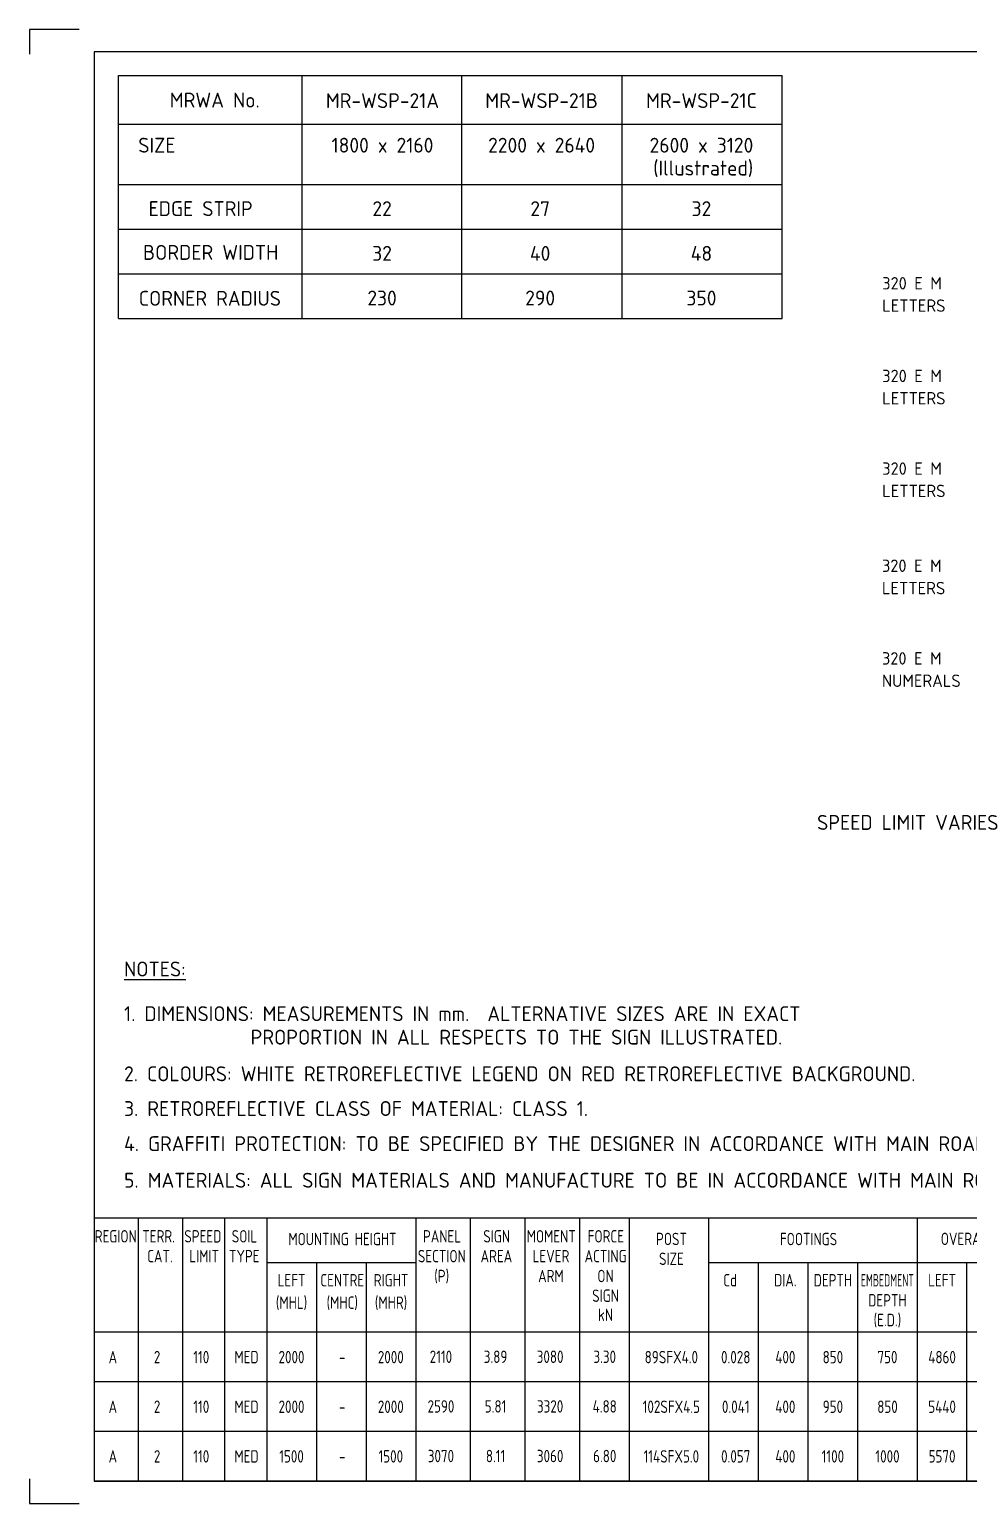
# Model space of a CAD drawing. Extents: x 0 to 420, y 0 to 297.
# Drawn here: x 0 to 189.2, y 0 to 297 of the extents above; entities that cross this region are included whole.
import ezdxf
from ezdxf.enums import TextEntityAlignment as Align

# ---------------------------------------------------------------- set-up
doc = ezdxf.new("R2010")
doc.units = 0
doc.header["$LTSCALE"] = 0.5
doc.layers.get('0').update_dxf_attribs({"linetype": 'CONTINUOUS'})
for name, color, linetype in [('COMMENTS', 4, 'CONTINUOUS'), ('L25', 1, 'CONTINUOUS'), ('L35', 3, 'CONTINUOUS'), ('L50', 7, 'CONTINUOUS'), ('T25', 1, 'CONTINUOUS'), ('TBLK18', 4, 'CONTINUOUS'), ('TBLK25', 1, 'CONTINUOUS'), ('TBLK35', 3, 'CONTINUOUS'), ('TBLK50', 7, 'CONTINUOUS')]:
    doc.layers.add(name, color=color, linetype=linetype)
doc.styles.add('ISO', font='iso3098b')
doc.styles.add('ISO3098B', font='iso3098b.shx')

# ---------------------------------------------------------------- blocks, each defined once
blk = doc.blocks.new('BLK1DES')
at = {"layer": 'COMMENTS', "style": 'ISO3098B'}
for s, p in [('320 E M', (0, 0)), ('LETTERS', (0, -4.5))]:
    blk.add_text(s, height=2.5, dxfattribs=at).set_placement(p)
blk = doc.blocks.new('BLK2DES')
at = {"layer": 'COMMENTS', "style": 'ISO3098B'}
for s, p in [('320 E M', (0, 0)), ('LETTERS', (0, -4.5))]:
    blk.add_text(s, height=2.5, dxfattribs=at).set_placement(p)
blk = doc.blocks.new('BLK3DES')
at = {"layer": 'COMMENTS', "style": 'ISO3098B'}
for s, p in [('320 E M', (0, 0)), ('LETTERS', (0, -4.5))]:
    blk.add_text(s, height=2.5, dxfattribs=at).set_placement(p)
blk = doc.blocks.new('A3BBLK')
at = {"layer": 'TBLK25'}
for p, q in [((10, 297), (0, 297)), ((0, 297), (0, 292)), ((0, 5), (0, 0)), ((0, 0), (10, 0))]:
    blk.add_line(p, q, dxfattribs=at)
at = {"layer": 'TBLK50'}
for p, q in [((415.5, 292.5), (13, 292.5)), ((13, 292.5), (13, 4.5)), ((13, 4.5), (415.5, 4.5))]:
    blk.add_line(p, q, dxfattribs=at)
blk = doc.blocks.new('title block')
blk.add_blockref('A3BBLK', (0, 0))
at = {"layer": 'TBLK18', "style": 'ISO'}
blk.add_attdef('MR_DIRECTORATE', text='', height=1.5, dxfattribs=at).set_placement((381.5, 67.12), align=Align.CENTER)
for tag, p in [('STREET_NAME', (355.51, 61.1)), ('SUBURB_POSTCODE', (388.49, 61.1)), ('TELEPHONE_NO.', (368.31, 58.84)), ('FAX_NO.', (393.56, 58.84))]:
    blk.add_attdef(tag, p, '', height=1.5, dxfattribs=at)
at = {"layer": 'TBLK25', "style": 'ISO'}
for tag, height, p in [('MR_BRANCH', 2, (381.5, 64.2)), ('ROAD_SECTION', 1.75, (384.5, 29.16)), ('SLK', 1.75, (384.5, 26.11)), ('CHAINAGE', 1.75, (384.5, 19.21))]:
    blk.add_attdef(tag, text='', height=height, dxfattribs=at).set_placement(p, align=Align.CENTER)
for tag, p, height in [('FILE_NUMBER', (371.77, 53.24), 2.5), ('DESIGNED_/_DRAWN', (371.77, 48.49), 2), ('VERIFIED', (371.77, 43.49), 2), ('APPROVED', (371.77, 38.49), 2), ('LOCAL_AUTHORITY', (370.48, 16.73), 1.25)]:
    blk.add_attdef(tag, p, '', height=height, dxfattribs=at)
at = {"layer": 'TBLK35', "style": 'ISO', "width": 0.9}
for tag, p in [('ROAD_PROJECT&NUMBER', (384.5, 32.23)), ('DRAWING_DESCRIPTION', (384.5, 22.29))]:
    blk.add_attdef(tag, text='', height=2.5, dxfattribs=at).set_placement(p, align=Align.CENTER)
at = {"layer": 'TBLK50', "style": 'ISO'}
blk.add_attdef('DRG_NUMBER', (356.8, 6.02), '', height=5, dxfattribs=at)

msp = doc.modelspace()

# ---------------------------------------------------------------- linework, layer by layer
at = {"layer": 'L25'}
for p, q in [((17.9366249, 265.7667218), (151.6237782, 265.7667218)), ((17.9366249, 256.7667218), (151.6237782, 256.7667218)), ((17.9366249, 247.7667218), (151.6237782, 247.7667218))]:
    msp.add_line(p, q, dxfattribs=at)
at = {"layer": 'L50'}
for p, q in [((17.9366249, 287.7547404), (151.6237782, 287.7547404)), ((17.9366249, 238.7667218), (17.9366249, 287.7547404)), ((54.9537613, 238.7667218), (54.9537613, 287.7547404)), ((87.1237782, 238.7667218), (87.1237782, 287.7547404)), ((119.3737782, 238.7667218), (119.3737782, 287.7547404)), ((151.6237782, 238.7667218), (151.6237782, 287.7547404)), ((17.9366249, 277.8994085), (151.6237782, 277.8994085)), ((17.9366249, 238.7667218), (151.6237782, 238.7667218))]:
    msp.add_line(p, q, dxfattribs=at)
at = {"layer": 'TBLK50'}
for p, q in [((352.4999996, 57.4999998), (12.9999996, 57.4999998)), ((12.9999996, 57.4999998), (12.9999996, 34.4999998)), ((21.9062496, 57.4999998), (21.9062496, 34.4999998)), ((30.8124996, 57.4999998), (30.8124996, 34.4999998)), ((39.3124996, 57.4999998), (39.3124996, 34.4999998)), ((47.8124996, 57.4999998), (47.8124996, 34.4999998)), ((77.8124996, 57.4999998), (77.8124996, 34.4999998)), ((88.8124996, 57.4999998), (88.8124996, 34.4999998)), ((99.8124996, 57.4999998), (99.8124996, 34.4999998)), ((110.8124996, 57.4999998), (110.8124996, 34.4999998)), ((120.8124996, 57.4999998), (120.8124996, 34.4999998)), ((136.8124996, 57.4999998), (136.8124996, 34.4999998)), ((178.8124996, 57.4999998), (178.8124996, 34.4999998)), ((77.8124996, 48.4999998), (47.8124996, 48.4999998)), ((57.8124996, 48.4999998), (57.8124996, 34.4999998)), ((67.8124996, 48.4999998), (67.8124996, 34.4999998)), ((208.8124996, 48.4999998), (136.8124996, 48.4999998)), ((146.8124996, 48.4999998), (146.8124996, 34.4999998)), ((156.8124996, 48.4999998), (156.8124996, 34.4999998)), ((166.8124996, 48.4999998), (166.8124996, 34.4999998)), ((188.8124996, 48.4999998), (188.8124996, 34.4999998)), ((352.4999996, 34.4999998), (12.9999996, 34.4999998)), ((12.9999996, 34.4999998), (12.9999996, 24.4999998)), ((21.9062496, 34.4999998), (21.9062496, 24.4999998)), ((30.8124996, 34.4999998), (30.8124996, 24.4999998)), ((39.3124996, 34.4999998), (39.3124996, 24.4999998)), ((47.8124996, 34.4999998), (47.8124996, 24.4999998)), ((57.8124996, 34.4999998), (57.8124996, 24.4999998)), ((67.8124996, 34.4999998), (67.8124996, 24.4999998)), ((77.8124996, 34.4999998), (77.8124996, 24.4999998)), ((88.8124996, 34.4999998), (88.8124996, 24.4999998)), ((99.8124996, 34.4999998), (99.8124996, 24.4999998)), ((110.8124996, 34.4999998), (110.8124996, 24.4999998)), ((120.8124996, 34.4999998), (120.8124996, 24.4999998)), ((136.8124996, 34.4999998), (136.8124996, 24.4999998)), ((146.8124996, 34.4999998), (146.8124996, 24.4999998)), ((156.8124996, 34.4999998), (156.8124996, 24.4999998)), ((166.8124996, 34.4999998), (166.8124996, 24.4999998)), ((178.8124996, 34.4999998), (178.8124996, 24.4999998)), ((188.8124996, 34.4999998), (188.8124996, 24.4999998)), ((352.4999996, 24.4999998), (12.9999996, 24.4999998)), ((12.9999996, 24.4999998), (12.9999996, 14.4999998)), ((21.9062496, 24.4999998), (21.9062496, 14.4999998)), ((30.8124996, 24.4999998), (30.8124996, 14.4999998)), ((39.3124996, 24.4999998), (39.3124996, 14.4999998)), ((47.8124996, 24.4999998), (47.8124996, 14.4999998)), ((57.8124996, 24.4999998), (57.8124996, 14.4999998)), ((67.8124996, 24.4999998), (67.8124996, 14.4999998)), ((77.8124996, 24.4999998), (77.8124996, 14.4999998)), ((88.8124996, 24.4999998), (88.8124996, 14.4999998)), ((99.8124996, 24.4999998), (99.8124996, 14.4999998)), ((110.8124996, 24.4999998), (110.8124996, 14.4999998)), ((120.8124996, 24.4999998), (120.8124996, 14.4999998)), ((136.8124996, 24.4999998), (136.8124996, 14.4999998)), ((146.8124996, 24.4999998), (146.8124996, 14.4999998)), ((156.8124996, 24.4999998), (156.8124996, 14.4999998)), ((166.8124996, 24.4999998), (166.8124996, 14.4999998)), ((178.8124996, 24.4999998), (178.8124996, 14.4999998)), ((188.8124996, 24.4999998), (188.8124996, 14.4999998)), ((352.4999996, 14.4999998), (12.9999996, 14.4999998)), ((12.9999996, 14.4999998), (12.9999996, 4.4999998)), ((21.9062496, 14.4999998), (21.9062496, 4.4999998)), ((30.8124996, 14.4999998), (30.8124996, 4.4999998)), ((39.3124996, 14.4999998), (39.3124996, 4.4999998)), ((47.8124996, 14.4999998), (47.8124996, 4.4999998)), ((57.8124996, 14.4999998), (57.8124996, 4.4999998)), ((67.8124996, 14.4999998), (67.8124996, 4.4999998)), ((77.8124996, 14.4999998), (77.8124996, 4.4999998)), ((88.8124996, 14.4999998), (88.8124996, 4.4999998)), ((99.8124996, 14.4999998), (99.8124996, 4.4999998)), ((110.8124996, 14.4999998), (110.8124996, 4.4999998)), ((120.8124996, 14.4999998), (120.8124996, 4.4999998)), ((136.8124996, 14.4999998), (136.8124996, 4.4999998)), ((146.8124996, 14.4999998), (146.8124996, 4.4999998)), ((156.8124996, 14.4999998), (156.8124996, 4.4999998)), ((166.8124996, 14.4999998), (166.8124996, 4.4999998)), ((178.8124996, 14.4999998), (178.8124996, 4.4999998)), ((188.8124996, 14.4999998), (188.8124996, 4.4999998)), ((352.4999996, 4.4999998), (12.9999996, 4.4999998))]:
    msp.add_line(p, q, dxfattribs=at)

# ---------------------------------------------------------------- block references
at = {"color": 1}
msp.add_blockref('title block', (-0.0000004, -0.0000002), dxfattribs=at)
at = {"layer": 'L35'}
for name, p in [('BLK1DES', (171.801066, 244.6100106)), ('BLK2DES', (171.801066, 225.943344)), ('BLK3DES', (171.801066, 207.2766773))]:
    msp.add_blockref(name, p, dxfattribs=at)

# ---------------------------------------------------------------- texts
at = {"layer": 'COMMENTS', "style": 'ISO3098B'}
for s, p in [('320 E M', (171.752732, 187.6958604)), ('LETTERS', (171.752732, 183.1958604)), ('320 E M', (171.752732, 169.0291937)), ('NUMERALS', (171.752732, 164.5291937))]:
    msp.add_text(s, height=2.5, dxfattribs=at).set_placement(p)
at = {"layer": 'L25', "style": 'ISO', "width": 0.8}
for s, p in [('REGION', (17.3683804, 52.5909566)), ('TERR.', (26.0156446, 52.5909566)), ('SPEED', (34.9218946, 52.5909566)), ('SOIL', (43.3217432, 52.5909566)), ('PANEL', (83.1154643, 52.5909566)), ('SIGN', (94.1154643, 52.5909566)), ('MOMENT', (105.1154643, 52.5909566)), ('FORCE', (116.1154643, 52.5909566)), ('CAT.', (26.2836687, 48.5909566)), ('LIMIT', (35.1899187, 48.5909566)), ('TYPE', (43.2715477, 48.5909566)), ('SECTION', (83.0652688, 48.5909566)), ('AREA', (94.0652688, 48.5909566)), ('LEVER', (105.0652688, 48.5909566)), ('ACTING', (116.0652688, 48.5909566)), ('(P)', (83.0514499, 44.5909566)), ('ARM', (105.0514499, 44.5909566)), ('ON', (116.0514499, 44.5909566)), ('SIGN', (116.0514499, 40.6237841)), ('kN', (116.0514499, 36.7711856))]:
    msp.add_text(s, height=2.5, dxfattribs=at).set_placement(p, align=Align.CENTER)
at = {"layer": 'L25', "style": 'ISO'}
for s, width, p in [('MOUNTING HEIGHT', 0.8, (63.0549179, 53.2904239)), ('POST', 0.8, (129.3409742, 53.3093204)), ('FOOTINGS', 0.8, (156.9535515, 53.2904239)), ('OVERALL LENGTH', 0.8, (194.1690136, 53.3270485)), ('SIZE', 0.8, (129.3409742, 49.3093204)), ('LEFT', 0.8, (52.7913648, 44.9999998)), ('CENTRE', 0.8, (63.014878, 44.9999998)), ('RIGHT', 0.8, (72.840122, 44.9999998)), ('Cd', 0.8, (141.1645714, 44.9999998)), ('DIA.', 0.8, (152.2850191, 44.9999998)), ('DEPTH', 0.8, (161.861892, 44.9999998)), ('EMBEDMENT', 0.6, (172.8443173, 44.9871637)), ('LEFT', 0.8, (183.860888, 44.9999998)), ('(MHL)', 0.8, (52.7913648, 40.4778519)), ('(MHC)', 0.8, (63.014878, 40.4778519)), ('(MHR)', 0.8, (72.840122, 40.4778519)), ('DEPTH', 0.8, (172.8443173, 40.9516626)), ('(E.D.)', 0.8, (172.8443173, 36.9767596)), ('A', 0.8, (16.8001197, 29.4999998)), ('2', 0.8, (25.7063697, 29.4999998)), ('110', 0.8, (34.6126197, 29.4999998)), ('MED', 0.8, (43.7275336, 29.4999998)), ('2000', 0.8, (52.7913648, 29.4999998)), ('2000', 0.8, (72.7913648, 29.4999998)), ('2110', 0.8, (82.8945566, 29.5696482)), ('3.89', 0.8, (93.8945566, 29.5696482)), ('3080', 0.8, (104.8945566, 29.5696482)), ('3.30', 0.8, (115.8945566, 29.5696482)), ('89SFX4.0', 0.8, (129.3124996, 29.4999998)), ('0.028', 0.8, (142.2850191, 29.4999998)), ('400', 0.8, (152.2850191, 29.4999998)), ('850', 0.8, (161.861892, 29.4999998)), ('750', 0.8, (172.861892, 29.4999998)), ('4860', 0.8, (183.860888, 29.4999998)), ('-', 0.8, (63.014878, 29.4999998)), ('2590', 0.8, (82.8945566, 19.5696482)), ('5.81', 0.8, (93.8945566, 19.5696482)), ('3320', 0.8, (104.8945566, 19.5696482)), ('4.88', 0.8, (115.8945566, 19.5696482)), ('A', 0.8, (16.8001197, 19.4999998)), ('2', 0.8, (25.7063697, 19.4999998)), ('110', 0.8, (34.6126197, 19.4999998)), ('MED', 0.8, (43.7275336, 19.4999998)), ('2000', 0.8, (52.7913648, 19.4999998)), ('-', 0.8, (63.014878, 19.4999998)), ('2000', 0.8, (72.7913648, 19.4999998)), ('102SFX4.5', 0.8, (129.3124996, 19.4999998)), ('0.041', 0.8, (142.2850191, 19.4999998)), ('400', 0.8, (152.2850191, 19.4999998)), ('950', 0.8, (161.861892, 19.4999998)), ('850', 0.8, (172.861892, 19.4999998)), ('5440', 0.8, (183.860888, 19.4999998)), ('A', 0.8, (16.8001197, 9.4999998)), ('2', 0.8, (25.7063697, 9.4999998)), ('110', 0.8, (34.6126197, 9.4999998)), ('MED', 0.8, (43.7275336, 9.4999998)), ('1500', 0.8, (52.7913648, 9.4999998)), ('-', 0.8, (63.014878, 9.4999998)), ('1500', 0.8, (72.7913648, 9.4999998)), ('3070', 0.8, (82.8945566, 9.5696482)), ('8.11', 0.8, (93.8945566, 9.5696482)), ('3060', 0.8, (104.8945566, 9.5696482)), ('6.80', 0.8, (115.8945566, 9.5696482)), ('114SFX5.0', 0.8, (129.3124996, 9.4999998)), ('0.057', 0.8, (142.2850191, 9.4999998)), ('400', 0.8, (152.2850191, 9.4999998)), ('1100', 0.8, (161.861892, 9.4999998)), ('1000', 0.8, (172.861892, 9.4999998)), ('5570', 0.8, (183.860888, 9.4999998))]:
    msp.add_text(s, height=2.5, dxfattribs=dict(at, width=width)).set_placement(p, align=Align.MIDDLE)
at = {"layer": 'L35', "style": 'ISO3098B'}
msp.add_text('SPEED LIMIT VARIES', height=3, dxfattribs=at).set_placement((158.677964, 135.7309562))
at = {"layer": 'T25', "color": 3, "style": 'ISO'}
for s, p in [('MRWA No.', (37.320574, 281.2704212)), ('MR-WSP-21A', (71.1173681, 281.1665967)), ('MR-WSP-21B', (103.1758678, 281.1665967)), ('MR-WSP-21C', (135.3787958, 281.1665967)), ('SIZE', (25.6715127, 272.1808071)), ('1800 x 2160', (71.1173681, 272.1808071)), ('2200 x 2640', (103.1758678, 272.1808071)), ('2600 x 3120', (135.3787958, 272.1808071)), ('(Illustrated)', (135.7318238, 267.5749403)), ('  EDGE STRIP', (32.6571837, 259.4043832)), ('22', (71.0387672, 259.3917218)), ('27', (102.8864488, 259.3917218)), ('32', (135.3787958, 259.3917218)), (' BORDER WIDTH', (35.6043286, 250.5815235)), ('32', (71.0387672, 250.3917218)), ('40', (102.8864488, 250.3917218)), ('48', (135.3787958, 250.3917218)), ('CORNER RADIUS', (36.3442193, 241.333136)), ('230', (71.0387672, 241.3917218)), ('290', (102.8864488, 241.3917218)), ('350', (135.3787958, 241.3917218))]:
    msp.add_text(s, height=3, dxfattribs=at).set_placement(p, align=Align.CENTER)
for s, p in [('%%UNOTES:', (19.0581676, 106.190185)), ('1. DIMENSIONS: MEASUREMENTS IN mm.  ALTERNATIVE SIZES ARE IN EXACT', (19.0581676, 97.190185)), ('              PROPORTION IN ALL RESPECTS TO THE SIGN ILLUSTRATED.', (19.0581676, 92.4637139)), ('2. COLOURS: WHITE RETROREFLECTIVE LEGEND ON RED RETROREFLECTIVE BACKGROUND.', (19.0581676, 85.0818359)), ('3. RETROREFLECTIVE CLASS OF MATERIAL: CLASS 1.', (19.0581676, 78.0766616)), ('4. GRAFFITI PROTECTION: TO BE SPECIFIED BY THE DESIGNER IN ACCORDANCE WITH MAIN ROADS GUIDELINES.', (19.0581676, 71.0090169)), ('5. MATERIALS: ALL SIGN MATERIALS AND MANUFACTURE TO BE IN ACCORDANCE WITH MAIN ROADS SPECIFICATION 601.', (19.0581676, 63.6339302))]:
    msp.add_text(s, height=3, dxfattribs=at).set_placement(p)

doc.saveas('drawing.dxf')
